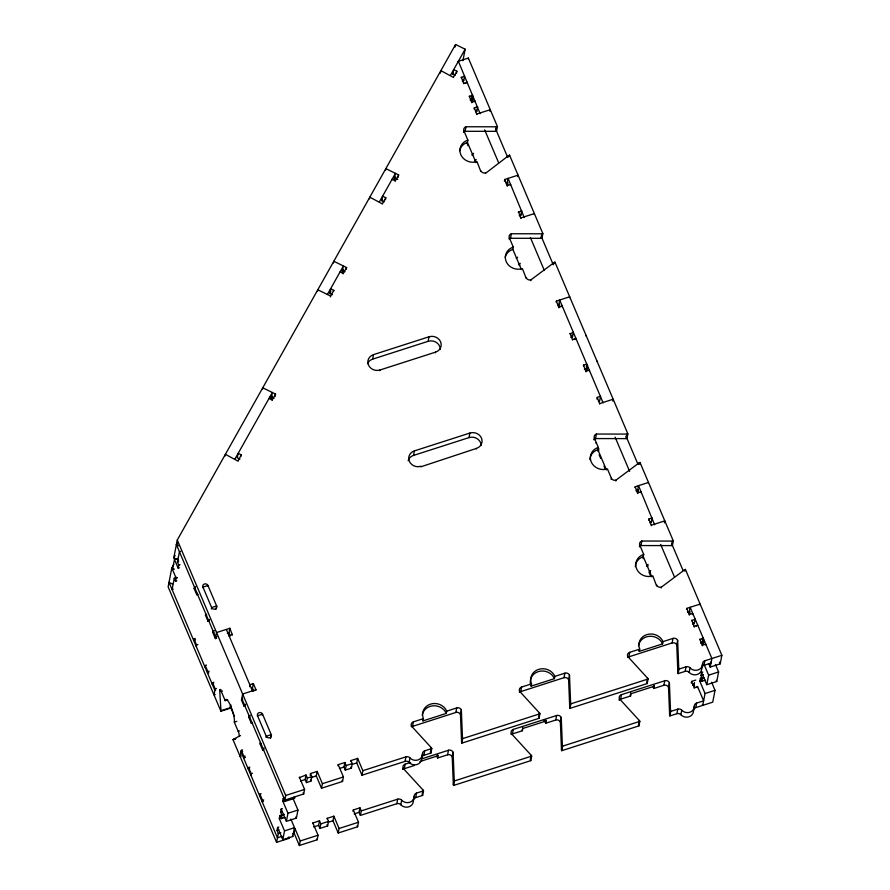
<?xml version="1.0" encoding="UTF-8"?>
<svg xmlns="http://www.w3.org/2000/svg" width="890" height="890" viewBox="0 0 890 890"><rect width="100%" height="100%" fill="white"/><g stroke="black" fill="none" stroke-linecap="round" stroke-linejoin="round"><path stroke-width="1.33" d="M173.817 564.405L171.815 567.976L168.132 586.866L220.931 711.244L230.922 708.028A3.593 0.801 72.2 0 0 230.955 707.472L230.788 704.869M178.567 560.244L173.773 557.897L177.277 539.996L455.558 44.5L465.159 49.206L462.911 60.687M176.843 580.847L175.597 581.248L176.187 578.233L172.493 569.522L174.462 559.443L177.577 558.442M176.787 577.376L174.295 578.177L172.082 589.536L173.328 589.135M179.402 567.753L178.156 568.154L178.745 565.128L177.433 562.057L179.446 551.744L180.692 551.344M198.014 594.342L196.768 594.743L194.154 588.59L194.454 587.077L195.7 586.677M196.768 594.743L197.057 593.23M225.059 456.025L225.393 454.323L238.064 461.165M202.82 587.656L202.931 587.089A2.692 2.425 11 0 1 204.455 583.985A2.692 2.425 11 0 1 207.926 585.486L216.626 605.968L215.959 609.372M195.199 638.453L193.953 638.853L193.664 640.366L195.533 639.765M207.815 586.054L207.926 585.486L202.931 587.089L211.631 607.57L211.353 608.994M196.267 646.518L196.557 645.005L193.953 638.853M209.317 620.975L208.071 621.376L205.457 615.224L205.757 613.711M208.071 621.376L208.36 619.863L209.606 619.462M241.157 456.025L241.379 454.89L238.186 453.322L237.296 457.861L239.899 459.129M204.967 666.999L205.256 665.486L206.502 665.086M216.626 638.197L215.38 638.597L212.766 632.445L213.066 630.943L214.312 630.543M262.428 389.486L262.761 387.795L275.544 394.059L275.043 396.617M205.256 665.486L207.871 671.639L207.57 673.152L208.816 672.74M215.38 638.597L216.559 632.545L229.876 628.273L232.368 634.982M213.822 682.307L212.565 682.708L212.276 684.221L213.522 683.82M269.036 398.764L269.147 398.197L272.229 400.333M226.472 629.72L252.56 691.174M212.565 682.708L215.18 688.86L214.001 694.901L215.246 694.5M230.299 635.872L228.986 632.801L229.876 628.273M229.042 636.05L232.479 634.414M317.474 291.486L317.808 289.784L330.591 296.047L330.424 296.904M245.317 705.792L244.071 706.204L241.468 700.052L242.647 694.011L255.964 689.728L253.35 683.576L250.023 684.655L249.634 686.635M244.071 706.204L244.372 704.691L245.618 704.29M333.483 262.973L333.817 261.271L346.599 267.534L346.277 269.236M253.772 691.185L252.471 688.115L253.35 683.576M332.515 294.69L329.712 293.322L330.602 288.783L333.795 290.351L333.572 291.486M240.901 752.206L242.636 751.294M242.514 749.914L241.268 750.315L240.089 756.366L241.335 755.966M252.638 723.025L251.381 723.425L248.777 717.273L249.066 715.76L250.324 715.36M255.853 690.295L255.964 689.728M241.268 750.315L243.871 756.467L243.582 757.969L245.451 757.368M251.381 723.425L251.681 721.912M340.091 272.24L340.203 271.673L343.295 273.809M257.444 716.339L257.555 715.771A2.692 2.425 11 0 1 259.079 712.668A2.692 2.425 11 0 1 262.55 714.169L271.25 734.651L270.527 738.333M249.823 767.135L248.577 767.536L248.277 769.049L249.534 768.649M262.328 715.304L262.55 714.169L257.555 715.771L266.255 736.252L266.032 737.387M250.891 775.201L251.18 773.688L248.577 767.536M263.941 749.658L262.695 750.059L260.08 743.906L260.381 742.394M369.495 198.859L369.828 197.157L382.5 203.999M262.695 750.059L262.984 748.546L264.23 748.145M259.591 795.682L259.88 794.169L261.126 793.769M259.88 794.169L262.494 800.321L262.194 801.834L263.44 801.423M385.503 170.346L385.837 168.644L398.631 174.918L398.464 175.764M384.135 201.874L381.732 200.695L382.622 196.156L385.815 197.725L385.426 199.716M392.056 179.902L392.223 179.046L395.316 181.182M398.13 177.466L398.297 176.62M289.072 837.001L288.794 838.424L276.579 842.341L278.303 833.53L277.001 830.459L277.591 827.433L278.837 827.033M290.841 819.056L294.512 827.689L292.788 836.511L282.809 839.726L284.522 830.904L279.304 818.611L279.894 815.585L281.14 815.184M284.945 817.454L281.195 818.667L281.885 815.151L280.584 812.081L281.162 809.055L282.419 808.654M292.732 797.763L297.95 810.056L296.37 818.144L286.38 821.348L287.959 813.271L282.742 800.978L283.231 798.452L284.477 798.052M294.824 796.806L294.523 798.319L284.544 801.523L285.712 795.482L177.277 539.996M367.548 363.654A8.967 8.099 11 0 1 372.632 359.148L373.522 354.62L429.013 336.787A8.967 8.099 11 0 1 440.595 341.793A8.967 8.099 11 0 1 435.533 352.151L435.399 352.852M299.251 777.693L306.026 774.99L307.328 778.06L306.449 782.599L310.933 781.153L311.823 776.614L310.51 773.544L317.174 771.408L322.391 783.69L321.501 788.229L342.539 781.465L343.429 776.937L338.211 764.644L344.864 762.496L346.177 765.578L345.287 770.106L351.394 768.148L352.273 763.609L350.972 760.538L357.635 758.402L362.853 770.696L361.963 775.223L405.05 761.373A3.593 3.237 11 0 1 409.066 762.419A7.176 6.486 11 0 0 417.076 764.499A7.176 6.486 11 0 0 421.615 758.38A3.593 3.237 11 0 1 423.885 755.321L424.775 750.793L431.795 748.535A3.582 3.237 11 0 0 431.283 747.7L411.403 725.984A3.593 3.237 11 0 1 413.427 721.846L423.418 718.631A12.56 11.336 11 0 1 430.504 704.135A12.56 11.336 11 0 1 446.724 711.143L456.715 707.928A3.593 3.237 11 0 1 461.343 709.931L462.466 737.677A3.593 3.248 11 0 0 462.7 738.6L461.821 743.139L539.062 718.308L539.941 713.769A3.582 3.237 11 0 0 539.429 712.935L519.56 691.23A3.593 3.237 11 0 1 521.585 687.08L531.564 683.876A12.56 11.336 11 0 1 538.65 669.369A12.56 11.336 11 0 1 554.87 676.378L564.861 673.174A3.593 3.237 11 0 1 569.5 675.176L570.612 702.911A3.593 3.248 11 0 0 570.846 703.834L569.967 708.373L647.208 683.553L648.087 679.014A3.582 3.237 11 0 0 647.575 678.18L627.706 656.464A3.593 3.237 11 0 1 629.731 652.326L639.721 649.11A12.56 11.336 11 0 1 646.808 634.615A12.56 11.336 11 0 1 663.017 641.623L673.007 638.408A3.593 3.237 11 0 1 677.646 640.411L678.759 668.156A3.593 3.248 11 0 0 678.992 669.08L678.113 673.619L685.133 671.36A3.593 3.237 11 0 1 689.149 672.395A7.176 6.486 11 0 0 697.159 674.475A7.176 6.486 11 0 0 701.698 668.368A3.593 3.237 11 0 1 703.968 665.308L704.858 660.769L721.868 655.307L685.411 569.422A3.582 3.237 11 0 0 684.51 569.856L661.392 587.122L661.226 587.967M379.908 370.685L380.041 369.984L435.533 352.151M440.416 73.058L440.884 70.633L453.555 77.475M410.59 762.43L405.184 764.165A3.593 3.237 11 0 0 403.159 768.315L423.028 790.031A3.593 3.237 11 0 1 423.54 790.865L416.52 793.112L415.641 797.651A3.593 3.237 11 0 0 413.372 800.711A7.176 6.486 11 0 1 408.833 806.83A7.176 6.486 11 0 1 400.811 804.749A3.593 3.237 11 0 0 396.807 803.703L360.372 815.418L361.251 810.879L359.949 807.808L353.297 809.944L358.514 822.238L357.624 826.777L338.2 833.018L339.09 828.479L333.872 816.186L327.209 818.333L328.521 821.403L327.631 825.942L319.911 828.423L320.801 823.884L319.499 820.814L312.835 822.95L318.053 835.243L317.174 839.782L299.363 845.5L294.145 833.207L295.024 828.668L294.201 828.946M306.449 782.599L305.136 779.518L306.026 774.99M284.811 800.11L303.701 793.958L304.58 789.419L299.363 777.126M310.187 775.246L310.51 773.544M299.363 845.5L300.242 840.961L295.024 828.668M455.068 47.048L455.558 44.5M455.191 75.35L452.788 74.17L453.678 69.642L456.87 71.2L456.436 73.47M321.501 788.229L316.284 775.935L317.174 771.408M458.183 62.211L458.361 61.288L468.351 58.073L497.454 126.625L496.564 131.153A3.593 3.248 11 0 1 495.563 131.331L465.092 131.286A3.593 3.237 11 0 0 463.712 132.121M312.724 823.517L312.835 822.95M461.187 77.664L464.625 76.028L463.734 80.556L462.288 81.023M319.911 828.423L318.609 825.341L319.499 820.814M468.173 59.007L468.351 58.073M463.79 83.805L461.298 77.096M327.097 818.9L327.209 818.333M337.989 765.778L338.211 764.644M469.23 96.61L472.668 94.974L472.223 97.244M463.734 132.032L463.957 130.897A3.593 3.237 11 0 1 465.982 126.758L496.442 126.803A3.593 3.248 11 0 0 497.454 126.625M465.092 131.286L465.982 126.758M471.834 102.762L469.341 96.042M338.2 833.018L332.982 820.725L333.872 816.186M345.287 770.106L343.985 767.035L344.864 762.496M372.632 359.148L428.123 341.315L429.013 336.787M466.794 143.312L467.161 143.78M475.104 101.972L475.271 101.115L471.945 102.194M459.663 150.733A12.56 11.336 11 0 1 467.428 142.389L467.862 140.119L463.957 130.897M474.114 108.958L474.337 107.824L477.663 106.755L476.784 111.295L475.538 111.695M350.805 761.395L350.972 760.538M476.84 114.532L474.337 107.824M408.143 460.675A8.967 8.099 11 0 1 413.505 455.435L414.395 450.896L469.876 433.063A8.967 8.099 11 0 1 481.468 438.069A8.967 8.099 11 0 1 476.406 448.426L476.295 448.994M472.167 154.471L473.569 153.314M480.133 113.653L458.361 61.288M361.963 775.223L356.745 762.93L357.635 758.402M474.782 160.623L476.172 159.466M353.019 811.369L353.297 809.944M489.934 111.395L490.268 109.692L476.951 113.965M420.803 466.827L476.406 448.426M480.8 171.414L476.995 161.624A12.56 11.336 11 0 1 460.775 154.615A12.56 11.336 11 0 1 467.862 140.119M360.372 815.418L359.07 812.348L359.949 807.808M485.428 173.417L508.657 155.583A3.582 3.237 11 0 1 509.558 155.149L542.867 233.614L541.977 238.142A3.593 3.237 11 0 1 540.975 238.32L510.504 238.275A3.593 3.237 11 0 0 509.369 238.887M495.563 131.331L496.442 126.803M508.39 156.996L508.657 155.583M504.407 181.16L504.741 179.457L518.058 175.174L517.78 176.587M509.336 156.284L509.558 155.149M507.244 186.166L504.741 179.457M510.571 185.098L510.682 184.53L507.356 185.598M402.936 769.45L403.159 768.315M411.291 726.552L411.403 725.984M396.807 803.703L397.685 799.176A3.593 3.237 11 0 1 401.702 800.21A7.176 6.486 11 0 0 409.712 802.29A7.176 6.486 11 0 0 414.251 796.172A3.593 3.237 11 0 1 416.52 793.112M405.05 761.373L405.94 756.845A3.593 3.237 11 0 1 409.945 757.88A7.176 6.486 11 0 0 417.966 759.96A7.176 6.486 11 0 0 422.505 753.841A3.593 3.237 11 0 1 424.775 750.793M403.159 769.316A3.593 3.237 11 0 1 404.294 768.704L405.184 764.165M411.681 726.785A3.593 3.237 11 0 1 412.548 726.374L413.427 721.846M413.505 455.435L468.997 437.602L469.876 433.063M509.147 239.021L509.369 237.886A3.593 3.237 11 0 1 511.394 233.747L541.854 233.792A3.593 3.237 11 0 0 542.867 233.614M510.504 238.275L511.394 233.747M400.811 804.749L401.702 800.21M409.066 762.419L409.945 757.88M518.325 212.287L521.763 210.652L520.884 215.18L519.215 215.714M505.153 257.377A12.56 11.336 11 0 1 512.84 249.378L513.285 247.109L509.369 237.886M446.724 711.143L446.279 713.413L422.973 720.9L423.418 718.631M520.939 218.428L518.436 211.72M516.278 258.367L517.668 257.21M524.232 217.549L508.068 178.378L506.888 184.43L508.146 184.03M413.372 800.711L414.251 796.172M421.615 758.38L422.227 755.265M422.283 754.976L422.505 753.841M518.826 264.797L519.026 263.752L520.283 263.351M534.256 214.145L534.367 213.589L521.051 217.861M423.028 790.031L422.149 794.559A3.593 3.237 11 0 1 422.661 795.393L415.641 797.651M431.283 747.7L430.393 752.228A3.582 3.237 11 0 1 430.905 753.062L423.885 755.321M422.661 795.393L423.54 790.865M430.905 753.062L431.795 748.535M526.212 278.403L522.408 268.613A12.56 11.336 11 0 1 506.188 261.604A12.56 11.336 11 0 1 513.285 247.109M694.1 688.137L697.538 686.502L703.623 700.842L696.603 703.1L695.724 707.639A3.593 3.237 11 0 0 693.455 710.687A7.176 6.486 11 0 1 688.916 716.806A7.176 6.486 11 0 1 680.894 714.726A3.593 3.237 11 0 0 676.89 713.691L669.859 715.949L670.749 711.41A3.593 3.248 11 0 1 670.515 710.487L669.391 682.741A3.593 3.237 11 0 0 664.763 680.739L621.476 694.656A3.593 3.237 11 0 0 619.451 698.795L639.332 720.511A3.593 3.237 11 0 1 639.843 721.345L638.953 725.873L561.712 750.704L562.602 746.165A3.593 3.248 11 0 1 562.369 745.241L561.245 717.507A3.593 3.237 11 0 0 556.617 715.504L513.33 729.411A3.593 3.237 11 0 0 511.305 733.549L531.174 755.265A3.593 3.237 11 0 1 531.686 756.1L530.807 760.639L453.566 785.458A3.593 3.248 11 0 1 453.333 784.535L452.209 756.8A3.593 3.237 11 0 0 447.581 754.798L437.591 758.002L438.036 755.732A12.56 11.336 11 0 0 437.58 754.787M530.796 280.684L530.952 279.838L554.081 262.572A3.593 3.237 11 0 1 554.971 262.138L627.884 433.908L627.005 438.436A3.593 3.248 11 0 1 625.993 438.614L595.532 438.57A3.593 3.237 11 0 0 594.142 439.404M540.975 238.32L541.854 233.792M447.581 754.798L448.46 750.259A3.593 3.237 11 0 1 453.099 752.261L454.212 780.007A3.593 3.248 11 0 0 454.445 780.931L453.566 785.458M412.548 726.374L455.825 712.467L456.715 707.928M452.209 756.8L453.099 752.261M461.821 743.139A3.593 3.248 11 0 1 461.587 742.204L460.464 714.47L461.343 709.931M553.803 263.985L554.081 262.572M554.804 262.984L554.971 262.138M453.333 784.535L454.212 780.007M461.587 742.204L462.466 737.677M556.15 302.222L556.372 301.087L569.689 296.804L569.522 297.661M558.875 307.795L556.372 301.087M562.202 306.727L562.313 306.16L558.976 307.228M569.956 333.917L573.394 332.281L572.515 336.82L570.846 337.355M572.57 340.069L570.067 333.349M575.897 338.99L576.008 338.423L572.682 339.502M585.854 335.93L585.998 335.219M511.194 734.116L511.305 733.549M519.393 692.075L519.56 691.23M583.384 365.957L583.551 365.1L586.877 364.032L586.432 366.302A2.692 0.601 72.2 0 1 587.189 369.739A2.692 0.601 72.2 0 1 585.987 368.571M511.316 734.55A3.593 3.237 11 0 1 512.451 733.95L513.33 729.411M519.827 692.031A3.593 3.237 11 0 1 520.695 691.619L521.585 687.08M586.043 371.82L583.551 365.1M589.369 370.752L589.48 370.184L586.154 371.252M512.451 733.95L522.43 730.735L522.875 728.465A12.56 11.336 11 0 1 522.508 727.486M554.87 676.378L554.437 678.647L531.13 686.134L531.564 683.876M596.756 361.396L596.867 360.828M596.912 399.065L597.246 397.374L600.572 396.295L599.682 400.834L598.436 401.234M531.174 755.265L530.295 759.804A3.593 3.237 11 0 1 530.807 760.639M539.429 712.935L538.55 717.473A3.582 3.237 11 0 1 539.062 718.308M599.738 404.082L597.246 397.374M594.053 439.882L594.386 438.18A3.593 3.237 11 0 1 596.411 434.042L626.883 434.086A3.593 3.248 11 0 0 627.884 433.908M595.532 438.57L596.411 434.042M603.109 402.825L559.699 300.019L558.519 306.06L559.777 305.659M597.635 450.451L598.303 447.403L594.386 438.18M561.712 750.704A3.593 3.248 11 0 1 561.479 749.781L560.366 722.035A3.593 3.237 11 0 0 555.727 720.032L545.737 723.247L546.182 720.978A12.56 11.336 11 0 0 545.726 720.021M612.798 401.123L613.165 399.232L599.849 403.515M555.727 720.032L556.617 715.504M520.695 691.619L563.982 677.702L564.861 673.174M560.366 722.035L561.245 717.507M569.967 708.373A3.593 3.248 11 0 1 569.734 707.45L568.61 679.704L569.5 675.176M611.119 479.265L611.341 478.13L607.425 468.908A12.56 11.336 11 0 1 591.216 461.899A12.56 11.336 11 0 1 598.303 447.403M561.479 749.781L562.369 745.241M569.734 707.45L570.612 702.911M615.813 480.978L615.98 480.133L639.098 462.867A3.582 3.237 11 0 1 639.988 462.433L673.296 540.898L672.417 545.425A3.593 3.248 11 0 1 671.405 545.603L640.945 545.559A3.593 3.237 11 0 0 639.554 546.393M625.993 438.614L626.883 434.086M638.875 464.002L639.098 462.867M635.015 487.587L635.171 486.741L648.499 482.458L648.387 483.025M639.665 464.135L639.988 462.433M637.674 493.449L635.171 486.741M640.945 492.659L641.111 491.814L637.785 492.882M639.465 546.872L639.799 545.17A3.593 3.237 11 0 1 641.823 541.031L672.295 541.076A3.593 3.248 11 0 0 673.296 540.898M640.945 545.559L641.823 541.031M648.654 520.138L648.877 519.004L652.203 517.936L651.313 522.463L650.067 522.864M635.327 566.652A12.56 11.336 11 0 1 643.27 556.662L643.715 554.392L639.799 545.17M651.369 525.712L648.877 519.004M619.229 699.929L619.451 698.795M627.539 657.321L627.706 656.464M619.206 700.018A3.593 3.237 11 0 1 620.597 699.184L621.476 694.656M627.984 657.276A3.593 3.237 11 0 1 628.841 656.853L629.731 652.326M654.662 524.833L638.508 485.662L637.329 491.714L638.575 491.313M649.255 572.081L649.466 571.035L650.712 570.635M620.597 699.184L630.587 695.98L631.021 693.71A12.56 11.336 11 0 1 630.665 692.731M663.017 641.623L662.583 643.893L639.276 651.38L639.721 649.11M664.407 522.853L664.797 520.873L651.48 525.144M656.586 585.965L652.848 575.897A12.56 11.336 11 0 1 636.628 568.888A12.56 11.336 11 0 1 643.715 554.392M671.405 545.603L672.295 541.076M639.332 720.511L638.442 725.039A3.593 3.237 11 0 1 638.953 725.873M647.575 678.18L646.696 682.719A3.582 3.237 11 0 1 647.208 683.553M669.859 715.949A3.593 3.248 11 0 1 669.625 715.026L668.512 687.28A3.593 3.237 11 0 0 663.873 685.278L653.883 688.482L654.328 686.223A12.56 11.336 11 0 0 653.872 685.267M684.288 570.991L684.51 569.856M685.133 570.835L685.411 569.422M663.873 685.278L664.763 680.739M628.841 656.853L672.128 642.947L673.007 638.408M668.512 687.28L669.391 682.741M678.113 673.619A3.593 3.248 11 0 1 677.88 672.695L676.756 644.95L677.646 640.411M686.635 609.216L686.802 608.371L700.119 604.087L699.963 604.944M669.625 715.026L670.515 710.487M677.88 672.695L678.759 668.156M689.305 615.079L686.802 608.371M692.52 614.578L692.743 613.444L689.416 614.512M691.697 620.719L695.135 619.084L694.256 623.612L692.798 624.079M676.89 713.691L677.768 709.152A3.593 3.237 11 0 1 681.773 710.187A7.176 6.486 11 0 0 689.794 712.267A7.176 6.486 11 0 0 694.334 706.159A3.593 3.237 11 0 1 696.603 703.1M685.133 671.36L686.023 666.821A3.593 3.237 11 0 1 690.028 667.867A7.176 6.486 11 0 0 698.049 669.948A7.176 6.486 11 0 0 702.588 663.829A3.593 3.237 11 0 1 704.858 660.769M694.245 627.15L691.808 620.152M680.894 714.726L681.773 710.187M689.149 672.395L690.028 667.867M691.263 683.131L691.597 681.428L695.758 680.094M699.74 639.665L703.211 638.019L702.766 640.288M694.523 682.619L694.078 684.877L692.821 685.289M702.344 645.806L699.852 639.098M697.315 687.636L697.538 686.502M705.681 644.738L705.792 644.171L702.455 645.239M693.455 710.687L694.334 706.159M701.698 668.368L702.588 663.829M702.355 704.48L702.744 705.381L705.047 693.533L699.829 681.239L700.419 678.225L701.665 677.824M705.47 680.094L701.721 681.295L702.266 678.525L700.964 675.454L701.554 672.428L702.8 672.028M715.438 664.463L718.619 671.95L716.75 681.506L706.771 684.721L708.629 675.165L704.068 664.407M721.868 655.307L720.188 663.873L710.209 667.077L711.878 658.511L690.139 607.303L688.96 613.344L690.206 612.943M711.611 682.263L715.037 690.328L712.723 702.165L695.724 707.639M216.926 636.684L215.669 637.084L176.387 544.535L177.588 542.388M173.773 557.897L175.108 555.516M234.982 459.029L272.351 392.49L271.172 398.542L272.451 396.261M327.398 294.49L343.406 265.977L342.227 272.017L343.507 269.737M379.418 201.863L395.427 173.35L394.248 179.391L395.527 177.11M450.474 75.338L465.159 49.206M329.712 293.322L330.913 291.175M381.732 200.695L382.333 199.627M452.788 74.17L453.377 73.125M238.175 460.597L241.379 454.89M272.34 399.766L275.544 394.059M330.591 296.047L333.795 290.351M343.406 273.241L346.599 267.534M382.611 203.432L385.815 197.725M395.427 180.614L398.631 174.918M453.666 76.907L456.87 71.2M240.478 735.552L233.18 739.468L235.683 738.667M463.901 83.237L467.228 82.169M471.834 96.32L472.167 97.099L473.469 96.843M470.12 100.047L473.447 98.979M472.023 155.227L472.857 154.96M474.637 161.379L475.883 160.968M506.354 183.184L508.023 182.65M519.36 265.064L519.982 264.864M557.986 304.814L559.654 304.28M586.432 366.302L587.678 365.901M584.33 369.105L587.867 367.971M177.433 562.057L178.69 561.657M178.745 565.128L179.991 564.727M172.493 569.522L173.739 569.122M595.844 443.064L596.478 442.864M176.187 578.233L177.433 577.832M599.081 449.005L597.668 449.027M597.535 450.918L598.792 450.518M194.154 588.59L195.399 588.19M205.457 615.224L206.703 614.823M635.961 490.735L638.453 489.934M212.766 632.445L214.023 632.045M227.328 633.335L228.986 632.801M196.557 645.005L197.814 644.605M207.871 671.639L209.117 671.238M215.18 688.86L216.426 688.46M215.714 690.106L214.879 690.373L169.022 582.327L172.604 584.118M220.931 711.244A3.593 0.801 72.2 0 0 220.965 710.687L219.663 689.861L220.909 689.461M219.663 689.861A3.593 0.801 72.2 0 1 221.265 691.419L222.511 691.018M251.425 688.448L252.471 688.115M648.098 564.494L646.852 564.894L646.563 566.407L648.22 565.873M221.265 691.419L225.17 700.641L227.673 699.84M242.592 698.272L241.757 698.539L284.833 800.021L283.465 796.795M241.468 700.052L242.714 699.651M650.412 572.148L649.166 572.548L650.534 575.763M220.965 710.687L230.955 707.472M248.777 717.273L250.023 716.873M239.221 735.952A3.593 0.801 72.2 0 0 238.22 731.369L234.304 722.146L236.796 721.345M238.22 731.369L239.466 730.968M276.579 842.341L233.047 739.768L234.292 739.368M234.916 739.167L235.538 738.967M260.08 743.906L261.326 743.506M687.592 612.365L690.084 611.564M243.871 756.467L245.117 756.055M694.411 626.293L697.771 625.214M251.18 773.688L252.437 773.288M702.266 639.176L702.9 640.678L704.146 640.277M700.63 643.103L703.957 642.024M701.821 641.445L702.455 642.947L703.701 642.547M307.328 778.06L311.823 776.614M346.177 765.578L352.273 763.609M300.564 780.997L305.136 779.518M310.877 777.682L316.284 775.935M339.401 768.504L343.985 767.035M352.173 764.41L356.745 762.93M262.494 800.321L263.74 799.921M285.712 795.482L304.58 789.419M322.391 783.69L343.429 776.937M362.853 770.696L405.94 756.845M462.7 738.6L539.941 713.769M570.846 703.834L648.087 679.014M678.992 669.08L686.023 666.821M703.968 665.308L710.988 663.05L710.609 662.149M282.742 800.978L284.611 800.377M421.415 758.959L448.46 750.259M419.902 761.562L438.036 755.732M522.875 728.465L546.182 720.978M631.021 693.71L654.328 686.223M404.294 768.704L414.284 765.5A12.56 11.336 11 0 1 413.928 764.51M700.964 675.454L703.456 674.642M280.584 812.081L282.453 811.48M708.629 675.165L718.619 671.95M702.266 678.525L704.135 677.924M281.885 815.151L284.377 814.35M287.959 813.271L297.95 810.056M699.829 681.239L702.332 680.438M279.304 818.611L283.053 817.409M277.001 830.459L278.87 829.847M705.047 693.533L715.037 690.328M284.522 830.904L294.512 827.689M278.303 833.53L280.795 832.729M282.041 836.333L277.469 837.813L240.968 751.827M320.801 823.884L328.521 821.403M361.251 810.879L397.685 799.176M454.445 780.931L531.686 756.1M562.602 746.165L639.843 721.345M670.749 711.41L677.768 709.152M292.476 833.741L294.145 833.207M313.614 826.955L318.609 825.341M327.998 822.327L332.982 820.725M354.075 813.95L359.07 812.348M300.242 840.961L318.053 835.243M339.09 828.479L358.514 822.238M393.747 177.488L397.741 179.446M341.727 270.115L344.92 271.684M270.271 396.439L274.064 398.297M176.376 544.558L178.768 545.737M171.815 567.976L174.206 569.144M702.455 642.947L703.356 644.026A3.293 0.734 72.2 0 0 703.523 643.192L702.9 640.678M495.663 129.039L507.578 157.096M541.454 236.896L553.291 264.797M626.082 436.278L638.008 464.38M671.883 544.179L682.908 570.145M719.454 662.138L720.188 663.873M463.345 79.644L463.734 80.556M471.389 98.59L471.722 99.368A2.692 0.601 72.2 0 0 472.924 100.548A2.692 0.601 72.2 0 0 472.167 97.099M476.339 110.238L476.784 111.295M484.683 129.918L498.667 162.837M520.539 214.368L520.884 215.18M530.407 237.608L544.38 270.538M571.825 335.185L572.515 336.82M615.124 437.19L629.642 471.389M650.968 521.651L651.313 522.463M660.636 544.413L674.286 576.575M693.799 622.555L694.256 623.612M716.261 680.349L716.75 681.506M708.74 663.629L710.209 667.077M701.554 672.428L706.771 684.721M700.419 678.225L701.721 681.295M467.428 142.389L476.017 162.625M512.84 249.378L521.395 269.536M606.446 469.909L597.857 449.673A12.56 11.336 11 0 0 589.914 459.663M643.27 556.662L651.869 576.898M467.651 144.914L467.973 145.671M599.148 454.723L600.761 458.517M603.987 466.115L605.067 468.652M642.914 557.808L643.259 558.631M693.677 684.043L694.589 686.168M691.597 681.428L694.211 687.569M350.905 766.991L351.394 768.148M342.049 780.319L342.539 781.465M357.135 825.62L357.624 826.777M310.443 779.996L310.933 781.153M327.064 824.596L327.631 825.942M303.212 792.801L303.701 793.958M316.84 839.014L317.174 839.782M294.034 797.162L294.523 798.319M295.88 816.987L296.37 818.144M283.231 798.452L284.544 801.523M281.162 809.055L286.38 821.348M292.465 835.743L292.788 836.511M174.462 559.443L178.156 568.154M279.894 815.585L281.195 818.667M288.304 837.268L288.794 838.424M230.054 705.993L234.426 716.283M174.295 578.177L175.597 581.248M277.591 827.433L282.809 839.726M485.54 172.849A3.593 3.237 11 0 1 480.911 170.847M530.952 279.838A3.593 3.237 11 0 1 526.324 277.836M615.98 480.133A3.593 3.237 11 0 1 611.341 478.13M661.392 587.122A3.593 3.237 11 0 1 656.753 585.119M672.128 642.947A3.593 3.237 11 0 1 676.756 644.95M563.982 677.702A3.593 3.237 11 0 1 568.61 679.704M455.825 712.467A3.593 3.237 11 0 1 460.464 714.47M380.041 369.984A8.967 8.099 11 0 1 368.46 364.978A8.967 8.099 11 0 1 373.522 354.62M428.123 341.315A8.967 8.099 11 0 1 440.328 349.47M420.914 466.26A8.967 8.099 11 0 1 409.333 461.254A8.967 8.099 11 0 1 414.395 450.896M468.997 437.602A8.967 8.099 11 0 1 481.19 445.345M531.13 686.134A12.56 11.336 11 0 1 538.216 671.639A12.56 11.336 11 0 1 554.437 678.647M422.973 720.9A12.56 11.336 11 0 1 422.439 719.298M422.238 715.16A12.56 11.336 11 0 1 433.163 705.803A12.56 11.336 11 0 1 446.279 713.413M639.276 651.38A12.56 11.336 11 0 1 638.731 649.778M638.531 645.639A12.56 11.336 11 0 1 649.455 636.283A12.56 11.336 11 0 1 662.583 643.893M465.514 83.237A2.692 0.601 72.2 0 1 466.16 83.226M696.202 626.093A2.692 0.601 72.2 0 1 696.458 626.126M574.361 339.524A2.692 0.601 72.2 0 1 574.895 339.491M436.567 756.111A12.56 11.336 11 0 1 437.591 758.002M522.43 730.735A12.56 11.336 11 0 1 522.074 729.756M544.035 720.433A12.56 11.336 11 0 1 545.737 723.247M630.587 695.98A12.56 11.336 11 0 1 630.22 694.99M652.86 686.591A12.56 11.336 11 0 1 653.883 688.482M233.047 739.768A3.593 0.801 72.2 0 1 233.08 739.623M225.17 700.641A12.56 2.804 72.2 0 1 230.766 706.104A12.56 2.804 72.2 0 1 234.304 722.146M216.626 605.968L211.631 607.57A2.692 2.425 11 0 0 215.102 609.072A2.692 2.425 11 0 0 216.626 605.968M271.25 734.651L266.255 736.252A2.692 2.425 11 0 0 269.726 737.754A2.692 2.425 11 0 0 271.25 734.651"/></g></svg>
